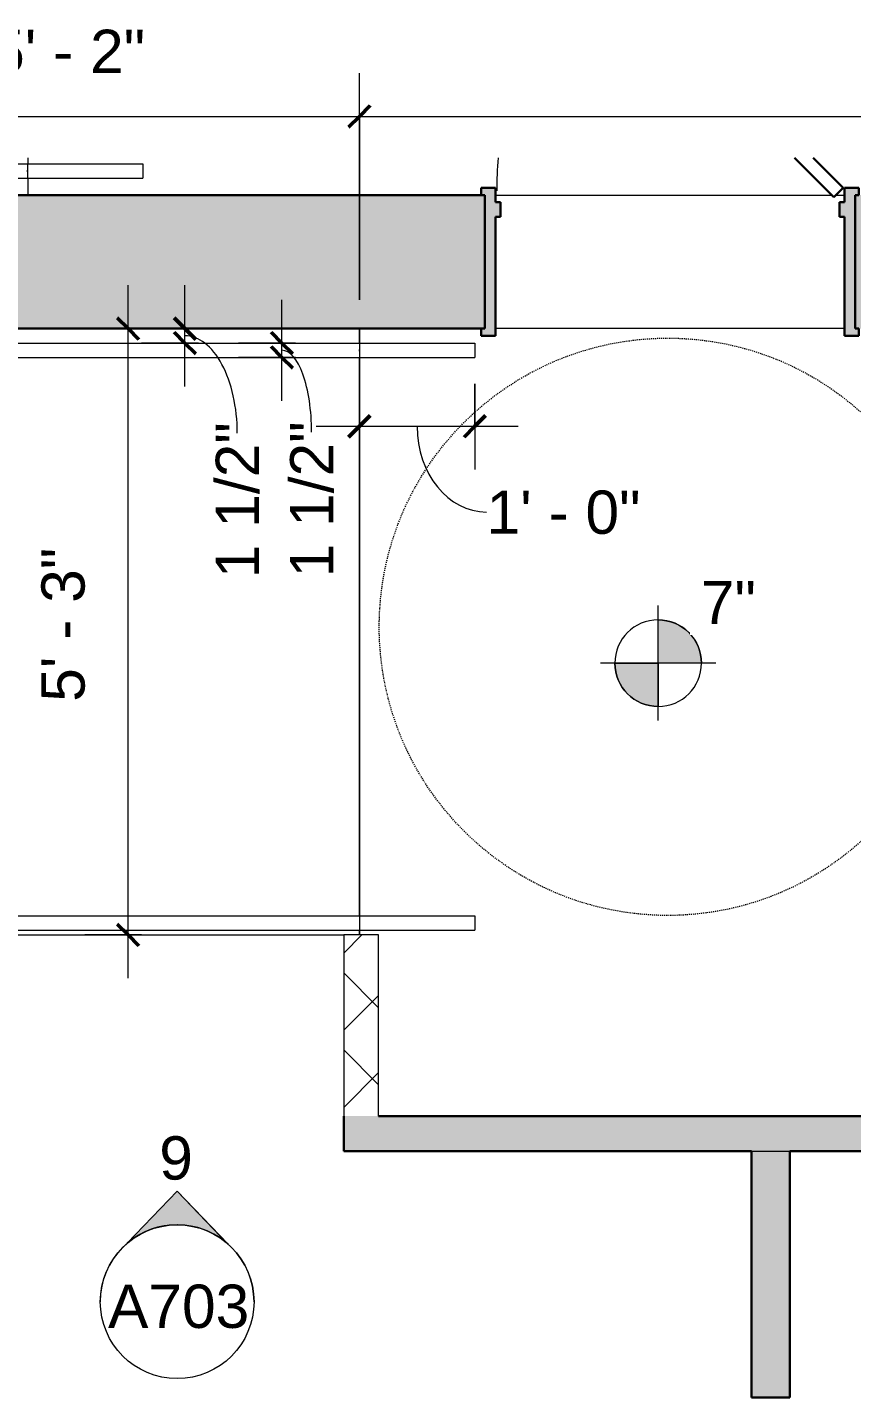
# Model space of a CAD drawing. Header units: inches. Extents: x 828 to 2906, y -227 to 506.
# Drawn here: x 2663.6 to 2749.2, y 359.5 to 501.9 of the extents above; entities that cross this region are included whole.
import ezdxf

# ---------------------------------------------------------------- set-up
doc = ezdxf.new("R2010")
doc.units = ezdxf.units.IN
doc.header["$MEASUREMENT"] = 0
doc.linetypes.add('Center 1_8_', pattern=[0.3125, 0.125, -0.06249999999999999, 0.06249999999999999, -0.06249999999999999])
for name, color, linetype, lineweight in [('A-ANNO-DIMS', 211, 'Continuous', 9), ('A-ANNO-DIMS-48', 211, 'Continuous', 9), ('A-DETL', 90, 'Continuous', 9), ('A-DOOR', 31, 'Continuous', 18), ('A-FLOR', 192, 'Continuous', 18), ('A-FLOR-HRAL', 11, 'Continuous', 9), ('A-FLOR-LEVL', 51, 'Continuous', 9), ('A-WALL', 113, 'Continuous', 18), ('A-WALL-PATT', 111, 'Continuous', 18), ('G-ANNO-DIMS', 111, 'Continuous', 9), ('G-ANNO-SYMB', 111, 'Continuous', 9), ('S-STRS', 31, 'Continuous', 18)]:
    doc.layers.add(name, color=color, linetype=linetype, lineweight=lineweight)
doc.styles.add('Arial', font='arial.ttf', dxfattribs={"height": 4.499999999999996})
doc.styles.add('Swis721 Lt BT', font='swissl.ttf', dxfattribs={"height": 4.499999999999996})
doc.dimstyles.new('OTJ_-_3_32__Linear__1_2__Tolerance', dxfattribs={"dimscale": 12, "dimtxt": 4.748917746264815, "dimasz": 0.1875, "dimexe": 0.375, "dimexo": 0.2500000000000001, "dimgap": 0.25, "dimtad": 1, "dimdec": 1, "dimrnd": 0.5, "dimzin": 1, "dimdsep": 46, "dimlunit": 4, "dimtxsty": 'Swis721 Lt BT', "dimblk1": 'OBLIQUE', "dimblk2": 'OBLIQUE', "dimsah": 1, "dimcen": 0.09, "dimdle": 0.375, "dimazin": 0, "dimtfac": 1, "dimtdec": 4, "dimtix": 1, "dimtmove": 0, "dimatfit": 3, "dimfxl": 1, "dimtvp": 1, "dimfrac": 2, "dimtolj": 1, "dimtzin": 0, "dimarcsym": 2})
doc.dimstyles.new('OTJ_-_3_32__Linear__1_2__Tolerance_1', dxfattribs={"dimscale": 12, "dimtxt": 4.748917746264815, "dimasz": 0.1875, "dimexe": 0.375, "dimexo": 0.2500000000000001, "dimgap": 0.25, "dimtad": 1, "dimdec": 1, "dimrnd": 0.5, "dimzin": 1, "dimdsep": 46, "dimlunit": 4, "dimtxsty": 'Swis721 Lt BT', "dimblk1": 'OBLIQUE', "dimblk2": 'OBLIQUE', "dimsah": 1, "dimcen": 0.09, "dimdle": 0.375, "dimazin": 0, "dimtfac": 1, "dimtdec": 4, "dimtix": 1, "dimtmove": 1, "dimatfit": 3, "dimfxl": 1, "dimtvp": 1, "dimfrac": 2, "dimtolj": 1, "dimtzin": 0, "dimarcsym": 2})
doc.dimstyles.new('OTJ_-_3_32__Linear__1_2__Tolerance__inches_', dxfattribs={"dimscale": 12, "dimtxt": 4.748917746264815, "dimasz": 0.1875, "dimexe": 0.375, "dimexo": 0.2500000000000001, "dimgap": 0.25, "dimtad": 1, "dimdec": 1, "dimrnd": 0.5, "dimzin": 0, "dimdsep": 46, "dimlunit": 5, "dimtxsty": 'Swis721 Lt BT', "dimblk1": 'OBLIQUE', "dimblk2": 'OBLIQUE', "dimsah": 1, "dimcen": 0.09, "dimdle": 0.375, "dimazin": 0, "dimtfac": 1, "dimtdec": 4, "dimtix": 1, "dimtmove": 1, "dimatfit": 3, "dimfxl": 1, "dimtvp": 1, "dimfrac": 2, "dimtolj": 1, "dimtzin": 0, "dimarcsym": 2})

# ---------------------------------------------------------------- blocks, each defined once
blk = doc.blocks.new('Door - Single - Solid Door 36_ x 84_-7220765-FIRST FLOOR CONSTRUCTION - RAMP - MEN_S RESTROOM')
at = {"layer": 'A-DOOR'}
h = blk.add_hatch(color=250, dxfattribs=at)
h.paths.add_polyline_path([(23.61912029705566, 7.598738877021787), (22.1191202970557, 7.598738877021787), (22.11912029705578, -4.776261122978041), (21.61912029705581, -4.776261122978041), (21.61912029705581, -6.276261122978126), (22.11912029705578, -6.276261122978126), (22.11912029705587, -7.776261122978041), (23.61912029705583, -7.776261122978041), (23.61912029705583, -7.026261122978126), (23.24412029705591, -7.026261122978126), (23.24412029705574, 6.848738877021872), (23.6191202970557, 6.848738877021872)], flags=0)
h.paths.add_polyline_path([(-15.63087970294433, 7.598738877021531), (-15.63087970294428, 6.848738877021446), (-15.25587970294424, 6.848738877021446), (-15.25587970294415, -7.026261122978382), (-15.6308797029442, -7.026261122978382), (-15.6308797029442, -7.776261122978382), (-14.13087970294411, -7.776261122978382), (-14.13087970294415, -6.276261122978382), (-13.63087970294418, -6.276261122978382), (-13.63087970294418, -4.776261122978382), (-14.13087970294415, -4.776261122978382), (-14.13087970294424, 7.598738877021531)], flags=0)
at = {"layer": 'A-DOOR', "color": 8, "lineweight": 30}
for p, q in [((-15.63087970294333, 7.598738877022019), (-14.13087970294324, 7.598738877022027)), ((-15.63087970294332, 6.84873887702194), (-15.63087970294333, 7.598738877022019)), ((-14.13087970294324, 7.598738877022027), (-14.13087970294316, -4.776261122977859)), ((22.11912029705668, 7.598738877022265), (23.61912029705664, 7.598738877022275)), ((22.11912029705676, -4.77626112297762), (22.11912029705668, 7.598738877022266)), ((23.61912029705664, 7.598738877022275), (23.61912029705665, 6.848738877022333)), ((-15.2558797029433, 6.848738877021953), (-15.63087970294332, 6.84873887702194)), ((-15.25587970294318, -7.026261122977918), (-15.2558797029433, 6.848738877021952)), ((23.2441202970567, 6.848738877022331), (23.24412029705684, -7.026261122977666)), ((23.61912029705665, 6.848738877022333), (23.2441202970567, 6.848738877022331)), ((-14.13087970294316, -4.77626112297786), (-13.63087970294319, -4.776261122977854)), ((-13.63087970294319, -4.776261122977854), (-13.63087970294317, -6.276261122977854)), ((21.61912029705677, -4.776261122977625), (22.11912029705676, -4.77626112297762)), ((21.61912029705678, -6.276261122977625), (21.61912029705677, -4.776261122977625)), ((-15.63087970294323, -7.026261122977921), (-15.25587970294318, -7.026261122977918)), ((-15.63087970294323, -7.776261122977868), (-15.63087970294323, -7.026261122977921)), ((-14.13087970294315, -6.27626112297786), (-14.13087970294314, -7.776261122977862)), ((-13.63087970294317, -6.276261122977854), (-14.13087970294315, -6.27626112297786)), ((-13.03360787881179, -6.803989298885194), (-14.00587970294329, -7.776261123016701)), ((-8.938601824360981, -10.898995353336), (-13.03360787881179, -6.803989298885196)), ((22.11912029705677, -6.27626112297762), (21.61912029705678, -6.276261122977625)), ((22.11912029705678, -7.77626112297762), (22.11912029705677, -6.27626112297762)), ((23.24412029705684, -7.026261122977668), (23.61912029705674, -7.026261122977665)), ((23.61912029705674, -7.026261122977665), (23.61912029705674, -7.776261122977612)), ((-14.13087970294314, -7.776261122977862), (-15.63087970294323, -7.776261122977868)), ((-14.0058797029433, -7.776261123016701), (-10.88314547262397, -10.89899535333602)), ((23.61912029705674, -7.776261122977612), (22.11912029705678, -7.77626112297762))]:
    blk.add_line(p, q, dxfattribs=at)
at = {"layer": 'A-DOOR', "lineweight": 9}
blk.add_arc((-14.00587970294336, -7.77626112301672), 36.00000000000003, 355.0169798711665, 0.4999999999998311, dxfattribs=at)
blk = doc.blocks.new('Top Rail Type - Top Rail_Internal_-V45-FIRST FLOOR CONSTRUCTION - RAMP - MEN_S RESTROOM')
at = {"layer": 'A-FLOR-HRAL'}
for p, q in [((813.7091120049523, 487.6958419384165), (813.7091120049523, 486.1958419384165)), ((813.7091120049523, 487.6958419384165), (909.6696202505102, 487.6958419384163)), ((813.7091120049523, 486.1958419384165), (909.6696202505102, 486.1958419384163))]:
    blk.add_line(p, q, dxfattribs=at)
blk = doc.blocks.new('Top Rail Type - Top Rail_Internal_-7169656-FIRST FLOOR CONSTRUCTION - RAMP - MEN_S RESTROOM')
at = {"layer": 'A-FLOR-HRAL'}
for p, q in [((909.6696202505102, 486.853875337897), (909.6696202505102, 487.0378085389357)), ((921.6696202505102, 487.0378085389357), (921.6696202505102, 486.853875337897))]:
    blk.add_line(p, q, dxfattribs=at)
blk = doc.blocks.new('Top Rail Type - Top Rail_Internal_-V46-FIRST FLOOR CONSTRUCTION - RAMP - MEN_S RESTROOM')
at = {"layer": 'A-FLOR-HRAL'}
for p, q in [((909.6696202505102, 487.6958419384163), (909.6696202505102, 486.1958419384163)), ((909.6696202505102, 487.6958419384163), (921.6696202505102, 487.6958419384163)), ((921.6696202505102, 487.6958419384163), (921.6696202505102, 486.1958419384163)), ((909.6696202505102, 486.1958419384163), (921.6696202505102, 486.1958419384163))]:
    blk.add_line(p, q, dxfattribs=at)
blk = doc.blocks.new('Top Rail Type - Top Rail_Internal_-7229028-FIRST FLOOR CONSTRUCTION - RAMP - MEN_S RESTROOM')
at = {"layer": 'A-FLOR-HRAL', "flags": 128}
for points in [[(882.1746380901352, 408.7281626224948), (882.1746380901352, 408.8197874928554), (882.1746380901352, 408.9114123632161)], [(944.1746380901353, 408.9114123632162), (944.1746380901353, 408.8197874928555), (944.1746380901353, 408.7281626224948)]]:
    blk.add_lwpolyline(points, dxfattribs=at)
blk = doc.blocks.new('Top Rail Type - Top Rail_Internal_-V48-FIRST FLOOR CONSTRUCTION - RAMP - MEN_S RESTROOM')
at = {"layer": 'A-FLOR-HRAL'}
for p, q in [((882.1746380901352, 409.5697874928554), (882.1746380901352, 408.0697874928554)), ((882.1746380901352, 409.5697874928554), (944.1746380901353, 409.5697874928555)), ((944.1746380901353, 409.5697874928555), (944.1746380901353, 408.0697874928555)), ((882.1746380901352, 408.0697874928554), (944.1746380901353, 408.0697874928555))]:
    blk.add_line(p, q, dxfattribs=at)
blk = doc.blocks.new('Top Rail Type - Top Rail_Internal_-7229039-FIRST FLOOR CONSTRUCTION - RAMP - MEN_S RESTROOM')
at = {"layer": 'A-FLOR-HRAL'}
for p, q in [((882.1746380901351, 468.3289990276114), (882.1746380901351, 468.420623897972)), ((882.1746380901351, 468.2373741572508), (882.1746380901351, 468.3286886064993)), ((944.1746642343677, 468.4206238979722), (944.1746642343677, 468.3289990276115)), ((944.1746642343677, 468.3283781517232), (944.1746642343677, 468.2373741572508))]:
    blk.add_line(p, q, dxfattribs=at)
blk = doc.blocks.new('Top Rail Type - Top Rail_Internal_-V49-FIRST FLOOR CONSTRUCTION - RAMP - MEN_S RESTROOM')
at = {"layer": 'A-FLOR-HRAL'}
for p, q in [((882.1746380901351, 469.0789990276114), (882.1746380901351, 468.3289990276114)), ((882.1746380901351, 469.0789990276114), (944.1746642343677, 469.0789990276115)), ((944.1746642343677, 469.0789990276115), (944.1746642343677, 467.5789990276115)), ((882.1746380901351, 468.3286886233853), (882.1746380901351, 467.5789990276114)), ((882.1746380901351, 467.5789990276114), (944.1746642343677, 467.5789990276115))]:
    blk.add_line(p, q, dxfattribs=at)
blk = doc.blocks.new('Top Rail Type - Top Rail_Internal_-7229068-FIRST FLOOR CONSTRUCTION - RAMP - MEN_S RESTROOM')
at = {"layer": 'A-FLOR-HRAL'}
for p, q in [((944.1746642343677, 468.3290061762467), (944.1746642343677, 468.4203448196785)), ((944.1746642343677, 468.2364116186397), (944.1746642343677, 468.3283782191592)), ((956.1746642343677, 468.4203448196785), (956.1746642343677, 468.2364116186397))]:
    blk.add_line(p, q, dxfattribs=at)
blk = doc.blocks.new('Top Rail Type - Top Rail_Internal_-V50-FIRST FLOOR CONSTRUCTION - RAMP - MEN_S RESTROOM')
at = {"layer": 'A-FLOR-HRAL'}
for p, q in [((944.1746642343677, 469.0783782191592), (944.1746642343677, 467.5783782191592)), ((944.1746642343677, 469.0783782191592), (956.1746642343677, 469.0783782191592)), ((956.1746642343677, 469.0783782191592), (956.1746642343677, 467.5783782191592)), ((944.1746642343677, 467.5783782191592), (956.1746642343677, 467.5783782191592))]:
    blk.add_line(p, q, dxfattribs=at)
blk = doc.blocks.new('Top Rail Type - Top Rail_Internal_-7261395-FIRST FLOOR CONSTRUCTION - RAMP - MEN_S RESTROOM')
at = {"layer": 'A-FLOR-HRAL'}
blk.add_line((956.1746380901353, 408.9117540933751), (956.1746380901353, 408.7278208923363), dxfattribs=at)
blk = doc.blocks.new('Top Rail Type - Top Rail_Internal_-V55-FIRST FLOOR CONSTRUCTION - RAMP - MEN_S RESTROOM')
at = {"layer": 'A-FLOR-HRAL'}
for p, q in [((944.1746380901353, 409.5697874928557), (956.1746380901353, 409.5697874928557)), ((956.1746380901353, 409.5697874928557), (956.1746380901353, 408.0697874928557)), ((944.1746380901353, 408.0697874928557), (956.1746380901353, 408.0697874928557))]:
    blk.add_line(p, q, dxfattribs=at)
blk = doc.blocks.new('Elevation - Filled Arrow 2-347888-FIRST FLOOR CONSTRUCTION - RAMP - MEN_S RESTROOM')
at = {"layer": 'G-ANNO-SYMB'}
blk.add_circle((0, 0), 0.1664420491053741, dxfattribs=at)
blk = doc.blocks.new('Elevation - Filled Arrow-151867-FIRST FLOOR CONSTRUCTION - RAMP - MEN_S RESTROOM')
at = {"layer": 'G-ANNO-SYMB'}
h = blk.add_hatch(color=256, dxfattribs=at)
edge = h.paths.add_edge_path(flags=0)
edge.add_line((0, 0.2392894682023479), (0.1102721419860375, 0.1246530409408643))
edge.add_arc((-0.0001689222531417317, -0.0001691701902438724), 0.1666667731710278, 48.49801734479584, 130.5570712072479)
edge.add_line((-0.1085365164546357, 0.1264573580276667), (0, 0.2392894682023479))
for p, q in [((0, 0.2392894682023479), (-0.1085365164546357, 0.1264573580276667)), ((-0.1084017714536924, 0.1265974358861475), (-4.311734375476993e-06, 0.2392849858207128)), ((-4.311734374581876e-06, 0.2392849858207118), (-0.1084017714536815, 0.126597435886157)), ((-4.311734374592285e-06, 0.2392849858207118), (0.1100487126087596, 0.1248763483099293)), ((0.1102721419860375, 0.1246530409408643), (0, 0.2392894682023479))]:
    blk.add_line(p, q, dxfattribs=at)
blk.add_arc((-0.0001689222531417317, -0.0001691701902438724), 0.1666667731710278, 48.49801734479584, 130.5570712072479, dxfattribs=at)
blk.add_ellipse((-0.0001689126895137588, -6.499952822607499e-05), major_axis=(-0.1666666436960642, 2.161705984910934e-13), ratio=0.9993758452637328, start_param=3.141592653661796, end_param=6.283185307180883, dxfattribs=at)
blk = doc.blocks.new('DIMBLOCK26-FIRST FLOOR CONSTRUCTION - RAMP - MEN_S RESTROOM')
at = {"layer": 'A-ANNO-DIMS-48'}
for p, q in [((2679.95824588654, 464.5789990276115), (2679.95824588654, 475.0789990276115)), ((2681.367255628871, 470.5789990276115), (2675.45824588654, 470.5789990276115)), ((2679.95824588654, 470.5789990276115), (2681.367255628871, 470.5789990276115)), ((2681.367255628871, 469.0789990276115), (2675.45824588654, 469.0789990276115)), ((2679.95824588654, 469.0789990276115), (2681.367255628871, 469.0789990276115))]:
    blk.add_line(p, q, dxfattribs=at)
at = {"layer": 'A-ANNO-DIMS-48', "lineweight": 50}
for p, q in [((2679.95824588654, 470.5789990276115), (2678.83324588654, 471.7039990276115)), ((2679.95824588654, 469.0789990276115), (2678.83324588654, 470.2039990276115)), ((2679.95824588654, 470.5789990276115), (2681.08324588654, 469.4539990276115)), ((2679.95824588654, 469.0789990276115), (2681.08324588654, 467.9539990276115))]:
    blk.add_line(p, q, dxfattribs=at)
at = {"layer": 'A-ANNO-DIMS-48'}
blk.add_ellipse((2679.95824588654, 459.7164689549742), major_axis=(0, 10.1125300726373), ratio=0.5377888051186659, start_param=4.712388980384685, end_param=6.283185307179588, dxfattribs=at)
at = {"layer": 'A-ANNO-DIMS-48', "color": 0, "insert": (2683.158040754014, 444.6405396017526), "char_height": 4.499999999999999, "width": 18.09111522386596, "attachment_point": 1, "rotation": 90, "line_spacing_factor": 1.005061956881442, "style": 'Swis721 Lt BT'}
blk.add_mtext('1 1/2"', dxfattribs=at)
blk = doc.blocks.new('_Oblique')
at = {"color": 0, "linetype": 'ByBlock', "lineweight": -2}
blk.add_line((-0.5, -0.5), (0.5, 0.5), dxfattribs=at)
blk = doc.blocks.new('DIMBLOCK27-FIRST FLOOR CONSTRUCTION - RAMP - MEN_S RESTROOM')
at = {"layer": 'A-ANNO-DIMS-48'}
for p, q in [((2690.035594165583, 463.0789990276115), (2690.035594165583, 473.5789990276115)), ((2691.444603907914, 469.0789990276115), (2685.535594165583, 469.0789990276115)), ((2690.035594165583, 469.0789990276115), (2691.444603907914, 469.0789990276115)), ((2691.444603907914, 467.5789990276115), (2685.535594165583, 467.5789990276115)), ((2690.035594165583, 467.5789990276115), (2691.444603907914, 467.5789990276115))]:
    blk.add_line(p, q, dxfattribs=at)
at = {"layer": 'A-ANNO-DIMS-48', "lineweight": 50}
for p, q in [((2690.035594165583, 469.0789990276115), (2688.910594165583, 470.2039990276115)), ((2690.035594165583, 467.5789990276115), (2688.910594165583, 468.7039990276115)), ((2690.035594165583, 469.0789990276115), (2691.160594165583, 467.9539990276115)), ((2690.035594165583, 467.5789990276115), (2691.160594165583, 466.4539990276115))]:
    blk.add_line(p, q, dxfattribs=at)
at = {"layer": 'A-ANNO-DIMS-48'}
blk.add_ellipse((2690.035594165583, 459.8031378566212), major_axis=(0, 8.52586117099031), ratio=0.3624085783266444, start_param=4.712388980384685, end_param=6.283185307179588, dxfattribs=at)
at = {"layer": 'A-ANNO-DIMS-48', "color": 0, "insert": (2690.886828794556, 444.7272085033996), "char_height": 4.499999999999999, "width": 18.09111522386596, "attachment_point": 1, "rotation": 90, "line_spacing_factor": 1.005061956881442, "style": 'Swis721 Lt BT'}
blk.add_mtext('1 1/2"', dxfattribs=at)
blk = doc.blocks.new('DIMBLOCK28-FIRST FLOOR CONSTRUCTION - RAMP - MEN_S RESTROOM')
at = {"layer": 'A-ANNO-DIMS-48'}
for p, q in [((2698.089616124576, 464.8283782191592), (2698.089616124576, 455.9279911938241)), ((2698.089616124576, 460.4279911938241), (2698.089616124576, 464.8283782191592)), ((2710.089616124576, 464.8283782191592), (2710.089616124576, 455.9279911938241)), ((2710.089616124576, 460.4279911938241), (2710.089616124576, 464.8283782191592)), ((2693.589616124576, 460.4279911938241), (2714.589616124576, 460.4279911938241))]:
    blk.add_line(p, q, dxfattribs=at)
at = {"layer": 'A-ANNO-DIMS-48', "lineweight": 50}
for p, q in [((2698.089616124576, 460.4279911938241), (2699.214616124576, 461.5529911938241)), ((2710.089616124576, 460.4279911938241), (2711.214616124576, 461.5529911938241)), ((2698.089616124576, 460.4279911938241), (2696.964616124576, 459.3029911938241)), ((2710.089616124576, 460.4279911938241), (2708.964616124576, 459.3029911938241))]:
    blk.add_line(p, q, dxfattribs=at)
at = {"layer": 'A-ANNO-DIMS-48'}
blk.add_ellipse((2711.306910667448, 460.4279911938241), major_axis=(0, 8.91187538859117), ratio=0.8098513756275105, start_param=1.570796326794898, end_param=3.141592653589789, dxfattribs=at)
at = {"layer": 'A-ANNO-DIMS-48', "color": 0, "insert": (2711.306910667448, 453.7547264022497), "char_height": 4.499999999999999, "width": 17.45792619103065, "attachment_point": 1, "line_spacing_factor": 1.005061956881442, "style": 'Swis721 Lt BT'}
blk.add_mtext('1\' - 0"', dxfattribs=at)
blk = doc.blocks.new('Spot Elevations - Spot Elevation - Target Filled-49714-FIRST FLOOR CONSTRUCTION - RAMP - MEN_S RESTROOM')
at = {"layer": 'G-ANNO-DIMS'}
h = blk.add_hatch(color=256, dxfattribs=at)
edge = h.paths.add_edge_path(flags=0)
edge.add_line((1.249000902703301e-16, 0), (-0.09374999999999985, 0))
edge.add_arc((4.891920202254595e-16, -2.60208521396521e-16), 0.09375000000000024, 90.00000000000063, 180.0000000000003, ccw=False)
edge.add_line((1.249000902703301e-16, 0.09375000000000007), (1.249000902703301e-16, 0))
h = blk.add_hatch(color=256, dxfattribs=at)
edge = h.paths.add_edge_path(flags=0)
edge.add_line((1.249000902703301e-16, 0), (0.09375000000000029, 0))
edge.add_arc((2.289834988289385e-16, 6.245004513516504e-17), 0.09374999999999996, 269.99999999999955, 359.99999999999966, ccw=False)
edge.add_line((1.249000902703301e-16, -0.09375), (1.249000902703301e-16, 0))
for p, q in [((-2.706168622523819e-16, 0.1243846875261664), (-2.706168622523819e-16, -0.125)), ((1.249000902703301e-16, 0), (1.249000902703301e-16, 0.09375000000000007)), ((0.1250000000000001, 7.067913962433002e-16), (-0.1249999999999998, 7.067913962433002e-16)), ((-0.09374999999999985, 0), (1.249000902703301e-16, 0)), ((1.249000902703301e-16, 0), (1.249000902703301e-16, -0.09375)), ((0.09375000000000029, 0), (1.249000902703301e-16, 0))]:
    blk.add_line(p, q, dxfattribs=at)
blk.add_circle((1.249000902703301e-16, 0), 0.09375000000000007, dxfattribs=at)
for centre, radius, start, end in [((4.891920202254595e-16, -2.60208521396521e-16), 0.09375000000000024, 90.0000000000002, 179.9999999999999), ((2.289834988289385e-16, 6.245004513516504e-17), 0.09374999999999996, 269.9999999999992, 359.9999999999993)]:
    blk.add_arc(centre, radius, start, end, dxfattribs=at)
blk = doc.blocks.new('DIMBLOCK34-FIRST FLOOR CONSTRUCTION - RAMP - MEN_S RESTROOM')
at = {"layer": 'A-ANNO-DIMS-48'}
for p, q in [((2674.042275454922, 403.0699510747226), (2674.042275454922, 475.0789990276115)), ((2675.451285197252, 470.5789990276115), (2669.542275454922, 470.5789990276115)), ((2674.042275454922, 470.5789990276115), (2675.451285197252, 470.5789990276115)), ((2675.451285197252, 407.5699510747226), (2669.542275454922, 407.5699510747226)), ((2674.042275454922, 407.5699510747226), (2675.451285197252, 407.5699510747226))]:
    blk.add_line(p, q, dxfattribs=at)
at = {"layer": 'A-ANNO-DIMS-48', "lineweight": 50}
for p, q in [((2674.042275454922, 470.5789990276115), (2672.917275454922, 471.7039990276115)), ((2674.042275454922, 470.5789990276115), (2675.167275454922, 469.4539990276115)), ((2674.042275454922, 407.5699510747226), (2672.917275454922, 408.6949510747226)), ((2674.042275454922, 407.5699510747226), (2675.167275454922, 406.4449510747226))]:
    blk.add_line(p, q, dxfattribs=at)
at = {"layer": 'A-ANNO-DIMS-48', "color": 0, "insert": (2665.034682519599, 431.8003391382376), "char_height": 4.499999999999999, "width": 17.45792619103065, "attachment_point": 1, "rotation": 90, "line_spacing_factor": 1.005061956881442, "style": 'Swis721 Lt BT'}
blk.add_mtext('5\' - 3"', dxfattribs=at)
blk = doc.blocks.new('DIMBLOCK36-FIRST FLOOR CONSTRUCTION - RAMP - MEN_S RESTROOM')
at = {"layer": 'A-ANNO-DIMS-48'}
for p, q in [((2636.089589980344, 473.5789990276114), (2636.089589980344, 497.1317045589363)), ((2698.089616124576, 473.5789990276115), (2698.089616124576, 497.1317045589363)), ((2631.589589980344, 492.6317045589363), (2702.589616124576, 492.6317045589363)), ((2636.089589980344, 492.6317045589363), (2636.089589980344, 473.5789990276114)), ((2698.089616124576, 492.6317045589363), (2698.089616124576, 473.5789990276115))]:
    blk.add_line(p, q, dxfattribs=at)
at = {"layer": 'A-ANNO-DIMS-48', "lineweight": 50}
for p, q in [((2636.089589980344, 492.6317045589363), (2637.214589980344, 493.7567045589363)), ((2698.089616124576, 492.6317045589363), (2699.214616124576, 493.7567045589363)), ((2636.089589980344, 492.6317045589363), (2634.964589980344, 491.5067045589363)), ((2698.089616124576, 492.6317045589363), (2696.964616124576, 491.5067045589363))]:
    blk.add_line(p, q, dxfattribs=at)
at = {"layer": 'A-ANNO-DIMS-48', "color": 0, "insert": (2659.81546713953, 501.6392974942584), "char_height": 4.499999999999999, "width": 17.45792619103065, "attachment_point": 1, "line_spacing_factor": 1.005061956881442, "style": 'Swis721 Lt BT'}
blk.add_mtext('5\' - 2"', dxfattribs=at)
blk = doc.blocks.new('DIMBLOCK37-FIRST FLOOR CONSTRUCTION - RAMP - MEN_S RESTROOM')
at = {"layer": 'A-ANNO-DIMS-48'}
for p, q in [((2698.089616124576, 473.5789990276115), (2698.089616124576, 497.1317045589363)), ((2866.832214108264, 473.5789990276107), (2866.832214108264, 497.1317045589363)), ((2693.589616124576, 492.6317045589363), (2871.332214108264, 492.6317045589363)), ((2698.089616124576, 492.6317045589363), (2698.089616124576, 473.5789990276115)), ((2866.832214108264, 492.6317045589363), (2866.832214108264, 473.5789990276107))]:
    blk.add_line(p, q, dxfattribs=at)
at = {"layer": 'A-ANNO-DIMS-48', "lineweight": 50}
for p, q in [((2698.089616124576, 492.6317045589363), (2699.214616124576, 493.7567045589363)), ((2866.832214108264, 492.6317045589363), (2867.957214108264, 493.7567045589363)), ((2698.089616124576, 492.6317045589363), (2696.964616124576, 491.5067045589363)), ((2866.832214108264, 492.6317045589363), (2865.707214108264, 491.5067045589363))]:
    blk.add_line(p, q, dxfattribs=at)
at = {"layer": 'A-ANNO-DIMS-48', "color": 0, "insert": (2768.477990641307, 501.6392974942584), "char_height": 4.499999999999999, "width": 33.55901874027136, "attachment_point": 1, "line_spacing_factor": 1.005061956881442, "style": 'Swis721 Lt BT'}
blk.add_mtext('14\' - 0 1/2"', dxfattribs=at)

msp = doc.modelspace()

# ---------------------------------------------------------------- hatches: boundary and pattern name
at = {"layer": 'A-WALL-PATT', "lineweight": 9}
h = msp.add_hatch(color=7, dxfattribs=at)
h.paths.add_polyline_path([(2866.832214108265, 470.5789990276112), (2866.832214108265, 484.4539990276114), (2749.624954707031, 484.4539990276116), (2749.624954707031, 470.5789990276118), (2843.980634379431, 470.5789990276114)], flags=0)
h.paths.add_polyline_path([(2697.501884379431, 470.5789990276118), (2711.124954707031, 470.5789990276118), (2711.124954707031, 484.4539990276117), (2558.985723189598, 484.4539990276123), (2558.985723189598, 470.5789990276122), (2694.73813437943, 470.5789990276119)], flags=0)
h = msp.add_hatch(dxfattribs=at)
h.set_pattern_fill('FP_1', color=256, style=0, pattern_type=2)
h.set_pattern_definition([(45, (1753.914951890209, 0), (-4.006467022202979, 4.006467022202979), []), (135, (1753.914951890209, 0), (-4.006467022202979, -4.006467022202978), [])])
h.paths.add_polyline_path([(2696.464616124577, 388.7446604068828), (2700.089616124577, 388.7446604068828), (2700.089616124577, 407.5699510747229), (2696.464616124577, 407.5699510747229), (2696.464616124577, 401.7842332579697)], flags=0)
for points in [[(2866.832214108265, 385.1196604068823), (2866.832214108265, 388.7446604068824), (2696.464616124577, 388.7446604068828), (2696.464616124577, 385.1196604068828), (2799.76063437943, 385.1196604068825)], [(2742.832214108265, 359.4967061125165), (2742.832214108265, 385.1196604068826), (2738.832214108265, 385.1196604068826), (2738.832214108265, 359.4967061125165)]]:
    msp.add_hatch(color=7, dxfattribs=at).paths.add_polyline_path(points, flags=0)
at = {"layer": 'S-STRS', "lineweight": 9}
h = msp.add_hatch(dxfattribs=at)
h.set_pattern_fill('FP_5', color=256, style=0, pattern_type=2)
h.set_pattern_definition([(0, (1753.914951890209, 0), (15.36, 3.84), [0.634, -10.886, 0.634, -10.886, -61.44]), (0, (1753.914951890209, 0), (15.36, 3.84), [-23.04, 0.634, -22.406, 0.634, -10.886, -26.88]), (0, (1753.914951890209, 0), (15.36, 3.84), [-57.6, 0.634, -7.046, 0.634, -18.566]), (120, (1759.674951890209, 1.92), (-11.00553755053224, 11.38215020212898), [0.6339999999999998, -10.886, 0.6339999999999998, -10.886, -61.43999999999998]), (120, (1759.674951890209, 1.92), (-11.00553755053224, 11.38215020212898), [-23.03999999999999, 0.6339999999999998, -22.40599999999999, 0.6339999999999998, -10.886, -26.87999999999999]), (120, (1759.674951890209, 1.92), (-11.00553755053224, 11.38215020212898), [-57.59999999999999, 0.6339999999999998, -7.045999999999998, 0.6339999999999998, -18.56599999999999]), (240, (1761.594951890209, 9.6), (-4.354462449467752, -15.22215020212898), [0.634, -10.886, 0.634, -10.886, -61.44]), (240, (1761.594951890209, 9.6), (-4.354462449467752, -15.22215020212898), [-23.04, 0.634, -22.406, 0.634, -10.886, -26.88]), (240, (1761.594951890209, 9.6), (-4.354462449467752, -15.22215020212898), [-57.6, 0.634, -7.046, 0.634, -18.566])])
h.paths.add_polyline_path([(2651.58457214072, 484.6958419384168), (2663.58457214072, 484.6958419384168), (2663.58457214072, 486.1958419384169), (2651.58457214072, 486.1958419384169)], flags=0)
h.paths.add_polyline_path([(2663.584572140644, 487.6958419384171), (2663.58457214072, 488.3267332579697), (2651.58457214072, 488.3267332579697), (2651.58457214072, 487.6958419384171), (2662.955009379431, 487.6958419384171)], flags=0)

# ---------------------------------------------------------------- linework, layer by layer
at = {"layer": 'A-DETL', "linetype": 'Center 1_8_', "lineweight": 18}
msp.add_circle((2730.153928334131, 439.5943196814035), 30, dxfattribs=at)
at = {"layer": 'A-FLOR'}
for p, q in [((2663.625943980039, 488.3267332579691), (2663.625943980039, 487.6958419384163)), ((2663.625943980039, 486.1958419384163), (2663.625943980039, 484.4539990276114)), ((2712.24995470703, 484.4539990276114), (2747.180411058805, 484.4539990276114)), ((2747.624954706991, 484.4539990276114), (2748.49995470703, 484.4539990276114)), ((2698.089616124576, 470.5789990276112), (2698.089616124576, 469.0789990276114)), ((2748.49995470703, 470.5789990276112), (2712.24995470703, 470.5789990276112)), ((2698.089616124576, 467.5783782191592), (2698.089616124576, 409.5697874928557)), ((2698.089616124576, 408.0697874928555), (2698.089616124576, 407.5699510747224))]:
    msp.add_line(p, q, dxfattribs=at)
at = {"layer": 'A-FLOR-LEVL'}
for p, q in [((2698.089616124576, 469.0789990276115), (2698.089616124576, 470.5789990276115)), ((2698.089616124576, 409.5697874928557), (2698.089616124576, 467.5783782191592)), ((2636.089589980344, 407.5699510747226), (2696.464616124576, 407.5699510747226)), ((2698.089616124576, 407.5699510747226), (2698.089616124576, 408.0697874928555))]:
    msp.add_line(p, q, dxfattribs=at)
at = {"layer": 'A-WALL', "color": 8, "lineweight": 30}
for p, q in [((2710.74995470703, 484.4539990276112), (2558.985723189597, 484.4539990276117)), ((2572.860723189597, 470.5789990276116), (2710.74995470703, 470.5789990276112)), ((2696.464616124576, 388.7446604068824), (2696.464616124576, 385.1196604068823)), ((2866.832214108264, 388.7446604068818), (2700.089616124576, 388.7446604068824)), ((2696.464616124576, 385.1196604068823), (2738.832214108264, 385.1196604068822)), ((2738.832214108264, 385.1196604068822), (2738.832214108264, 359.496706112516)), ((2742.832214108264, 385.1196604068821), (2866.832214108264, 385.1196604068818)), ((2742.832214108264, 359.496706112516), (2742.832214108264, 385.1196604068821)), ((2738.832214108264, 359.496706112516), (2742.832214108264, 359.496706112516))]:
    msp.add_line(p, q, dxfattribs=at)
at = {"layer": 'A-WALL'}
for p, q in [((2700.089616124576, 407.5699510747224), (2696.464616124576, 407.5699510747224)), ((2696.464616124576, 407.5699510747224), (2696.464616124576, 388.7446604068824)), ((2700.089616124576, 388.7446604068824), (2700.089616124576, 407.5699510747224))]:
    msp.add_line(p, q, dxfattribs=at)
at = {"layer": 'A-WALL', "color": 55}
msp.add_line((2738.832214108264, 385.1196604068822), (2742.832214108264, 385.1196604068821), dxfattribs=at)

# ---------------------------------------------------------------- block references
at = {"layer": 'A-DOOR', "rotation": 180}
msp.add_blockref('Door - Single - Solid Door 36_ x 84_-7220765-FIRST FLOOR CONSTRUCTION - RAMP - MEN_S RESTROOM', (2734.369075004086, 477.4277379046333), dxfattribs=at)
at = {"layer": 'A-FLOR-HRAL'}
for name in ['Top Rail Type - Top Rail_Internal_-V45-FIRST FLOOR CONSTRUCTION - RAMP - MEN_S RESTROOM', 'Top Rail Type - Top Rail_Internal_-V46-FIRST FLOOR CONSTRUCTION - RAMP - MEN_S RESTROOM', 'Top Rail Type - Top Rail_Internal_-7169656-FIRST FLOOR CONSTRUCTION - RAMP - MEN_S RESTROOM', 'Top Rail Type - Top Rail_Internal_-V49-FIRST FLOOR CONSTRUCTION - RAMP - MEN_S RESTROOM', 'Top Rail Type - Top Rail_Internal_-V50-FIRST FLOOR CONSTRUCTION - RAMP - MEN_S RESTROOM', 'Top Rail Type - Top Rail_Internal_-7229039-FIRST FLOOR CONSTRUCTION - RAMP - MEN_S RESTROOM', 'Top Rail Type - Top Rail_Internal_-7229068-FIRST FLOOR CONSTRUCTION - RAMP - MEN_S RESTROOM', 'Top Rail Type - Top Rail_Internal_-V48-FIRST FLOOR CONSTRUCTION - RAMP - MEN_S RESTROOM', 'Top Rail Type - Top Rail_Internal_-7229028-FIRST FLOOR CONSTRUCTION - RAMP - MEN_S RESTROOM', 'Top Rail Type - Top Rail_Internal_-V55-FIRST FLOOR CONSTRUCTION - RAMP - MEN_S RESTROOM', 'Top Rail Type - Top Rail_Internal_-7261395-FIRST FLOOR CONSTRUCTION - RAMP - MEN_S RESTROOM']:
    msp.add_blockref(name, (1753.914951890209, 0), dxfattribs=at)
at = {"layer": 'G-ANNO-DIMS', "extrusion": (0, 0, -1), "xscale": 47.99999999999997, "yscale": 47.99999999999997, "zscale": 47.99999999999997, "rotation": 180}
msp.add_blockref('Spot Elevations - Spot Elevation - Target Filled-49714-FIRST FLOOR CONSTRUCTION - RAMP - MEN_S RESTROOM', (-2729.145677815647, 435.817798527902), dxfattribs=at)
at = {"layer": 'G-ANNO-SYMB', "xscale": 47.99999999999997, "yscale": 47.99999999999997, "zscale": 47.99999999999997}
for name in ['Elevation - Filled Arrow-151867-FIRST FLOOR CONSTRUCTION - RAMP - MEN_S RESTROOM', 'Elevation - Filled Arrow 2-347888-FIRST FLOOR CONSTRUCTION - RAMP - MEN_S RESTROOM']:
    msp.add_blockref(name, (2679.150590747947, 369.4601956307549), dxfattribs=at)

# ---------------------------------------------------------------- texts
at = {"layer": 'G-ANNO-SYMB', "char_height": 4.499999999999996, "attachment_point": 1}
for s, insert, width, style in [('9', (2677.286553430224, 386.6531463747524), 4.090499999999996, 'Swis721 Lt BT'), ('A703', (2671.966775616765, 371.2366681791055), 17.87699999999998, 'Arial')]:
    msp.add_mtext(s, dxfattribs=dict(at, insert=insert, width=width, style=style))

# ---------------------------------------------------------------- dimensions: what is measured, and where the dimension line sits
at = {"layer": 'A-ANNO-DIMS'}
for base, p1, p2, override, picture, middle in [((2698.089616124576, 492.6317045589363), (2636.089589980344, 470.5789990276114), (2698.089616124576, 470.5789990276115), {"dimpost": '<>', "dimfxl": 62.00002614423283}, 'DIMBLOCK36-FIRST FLOOR CONSTRUCTION - RAMP - MEN_S RESTROOM', (2667.08960305246, 497.9443318479003)), ((2866.832214108264, 492.6317045589363), (2698.089616124576, 470.5789990276115), (2866.832214108264, 470.5789990276107), {"dimpost": '<>', "dimfxl": 168.742597983688}, 'DIMBLOCK37-FIRST FLOOR CONSTRUCTION - RAMP - MEN_S RESTROOM', (2782.46091511642, 498.2024783961656))]:
    dim = msp.add_linear_dim(base=base, p1=p1, p2=p2, dimstyle='OTJ_-_3_32__Linear__1_2__Tolerance', override=override, dxfattribs=at)
    dim.commit()
    dim.dimension.update_dxf_attribs({"geometry": picture, "text_midpoint": middle})
dim = msp.add_linear_dim(base=(2674.042275454923, 470.5789990276118), p1=(2672.451285197252, 407.5699510747226), p2=(2672.451285197252, 470.5789990276115), angle=89.99999999999991, dimstyle='OTJ_-_3_32__Linear__1_2__Tolerance', override={"dimpost": '<>', "dimfxl": 63.00904795288892}, dxfattribs=at)
dim.commit()
dim.dimension.update_dxf_attribs({"geometry": 'DIMBLOCK34-FIRST FLOOR CONSTRUCTION - RAMP - MEN_S RESTROOM', "text_midpoint": (2668.729648165958, 439.0744750511664)})
for base, p1, p2, picture, middle in [((2679.958245886541, 470.5789990276118), (2678.367255628871, 469.0789990276115), (2678.367255628871, 470.5789990276115), 'DIMBLOCK26-FIRST FLOOR CONSTRUCTION - RAMP - MEN_S RESTROOM', (2686.158040754014, 453.6860972136856)), ((2690.035594165584, 469.0789990276118), (2688.444603907914, 467.5789990276115), (2688.444603907914, 469.0789990276115), 'DIMBLOCK27-FIRST FLOOR CONSTRUCTION - RAMP - MEN_S RESTROOM', (2693.886828794556, 453.7727661153326))]:
    dim = msp.add_linear_dim(base=base, p1=p1, p2=p2, angle=89.99999999999991, dimstyle='OTJ_-_3_32__Linear__1_2__Tolerance__inches_', override={"dimpost": '<>', "dimfxl": 1.5}, dxfattribs=at)
    dim.commit()
    dim.dimension.update_dxf_attribs({"geometry": picture, "text_midpoint": middle, "dimtype": 160, "text_rotation": 89.99999999999991})
dim = msp.add_linear_dim(base=(2710.089616124576, 460.4279911938241), p1=(2698.089616124576, 467.8283782191592), p2=(2710.089616124576, 467.8283782191592), dimstyle='OTJ_-_3_32__Linear__1_2__Tolerance_1', override={"dimpost": '<>', "dimfxl": 12}, dxfattribs=at)
dim.commit()
dim.dimension.update_dxf_attribs({"geometry": 'DIMBLOCK28-FIRST FLOOR CONSTRUCTION - RAMP - MEN_S RESTROOM', "text_midpoint": (2720.035873762963, 450.7547264022497), "dimtype": 160})

# ---------------------------------------------------------------- next in the draw order: texts
at = {"layer": 'G-ANNO-DIMS', "insert": (2733.584536463006, 444.3686259165881), "char_height": 4.5, "width": 6.831563845050215, "attachment_point": 1, "line_spacing_factor": 0.9417779076525876, "style": 'Arial', "bg_fill": 3, "box_fill_scale": 1.25, "bg_fill_color": 256, "bg_fill_true_color": 13158600, "bg_fill_transparency": 0}
msp.add_mtext('7"', dxfattribs=at)

doc.saveas('drawing.dxf')
